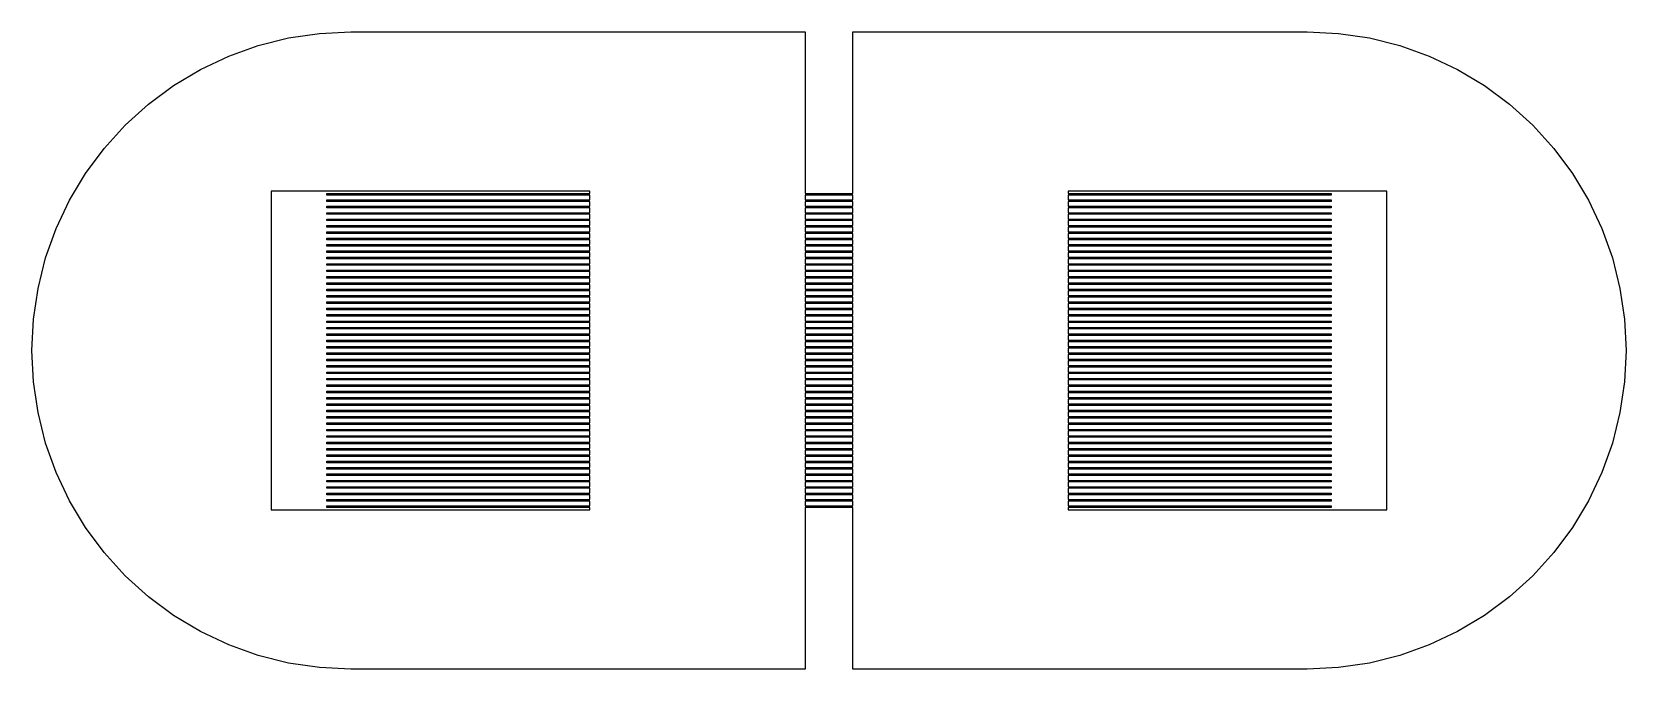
# Model space of a CAD drawing. Extents: x -16 to 83, y -18 to 83.
# Drawn here: x 18.5 to 28.5, y 53.5 to 57.5 of the extents above; entities that cross this region are included whole.
import ezdxf

# ---------------------------------------------------------------- set-up
doc = ezdxf.new("R2010")
doc.units = 0

msp = doc.modelspace()

# ---------------------------------------------------------------- linework, layer by layer
for p, q in [((20.304, 57.4904), (20.5, 57.5)), ((20.5, 57.5), (23.35, 57.5)), ((23.35, 57.5), (23.35, 56.485)), ((23.65, 56.485), (23.65, 57.5)), ((23.65, 57.5), (26.5, 57.5)), ((26.5, 57.5), (26.696, 57.4904)), ((19.7346, 57.3477), (19.9194, 57.4139)), ((19.9194, 57.4139), (20.1098, 57.4616)), ((20.1098, 57.4616), (20.304, 57.4904)), ((26.696, 57.4904), (26.8902, 57.4616)), ((26.8902, 57.4616), (27.0806, 57.4139)), ((27.0806, 57.4139), (27.2654, 57.3477)), ((19.5572, 57.2638), (19.7346, 57.3477)), ((27.2654, 57.3477), (27.4428, 57.2638)), ((19.3889, 57.1629), (19.5572, 57.2638)), ((27.4428, 57.2638), (27.6111, 57.1629)), ((19.2312, 57.046), (19.3889, 57.1629)), ((27.6111, 57.1629), (27.7688, 57.046)), ((19.0858, 56.9142), (19.2312, 57.046)), ((27.7688, 57.046), (27.9142, 56.9142)), ((18.954, 56.7688), (19.0858, 56.9142)), ((27.9142, 56.9142), (28.046, 56.7688)), ((18.8371, 56.6111), (18.954, 56.7688)), ((28.046, 56.7688), (28.1629, 56.6111)), ((18.7362, 56.4428), (18.8371, 56.6111)), ((28.1629, 56.6111), (28.2638, 56.4428)), ((22, 56.5), (20, 56.5)), ((20, 56.5), (20, 54.5)), ((22, 56.485), (22, 56.5)), ((27, 56.5), (25, 56.5)), ((25, 56.5), (25, 56.485)), ((27, 54.5), (27, 56.5)), ((18.6523, 56.2654), (18.7362, 56.4428)), ((20.35, 56.475), (20.35, 56.485)), ((20.35, 56.485), (22, 56.485)), ((22, 56.475), (20.35, 56.475)), ((20.35, 56.435), (20.35, 56.445)), ((20.35, 56.445), (22, 56.445)), ((22, 56.435), (20.35, 56.435)), ((20.35, 56.395), (20.35, 56.405)), ((20.35, 56.405), (22, 56.405)), ((22, 56.445), (22, 56.475)), ((22, 56.405), (22, 56.435)), ((23.35, 56.485), (23.65, 56.485)), ((23.65, 56.475), (23.35, 56.475)), ((23.35, 56.475), (23.35, 56.445)), ((23.35, 56.445), (23.65, 56.445)), ((23.65, 56.435), (23.35, 56.435)), ((23.35, 56.435), (23.35, 56.405)), ((23.35, 56.405), (23.65, 56.405)), ((23.65, 56.445), (23.65, 56.475)), ((23.65, 56.405), (23.65, 56.435)), ((25, 56.485), (26.65, 56.485)), ((26.65, 56.475), (25, 56.475)), ((25, 56.475), (25, 56.445)), ((25, 56.445), (26.65, 56.445)), ((26.65, 56.435), (25, 56.435)), ((25, 56.435), (25, 56.405)), ((25, 56.405), (26.65, 56.405)), ((26.65, 56.485), (26.65, 56.475)), ((26.65, 56.445), (26.65, 56.435)), ((26.65, 56.405), (26.65, 56.395)), ((28.2638, 56.4428), (28.3477, 56.2654)), ((22, 56.395), (20.35, 56.395)), ((20.35, 56.355), (20.35, 56.365)), ((20.35, 56.365), (22, 56.365)), ((22, 56.355), (20.35, 56.355)), ((20.35, 56.315), (20.35, 56.325)), ((20.35, 56.325), (22, 56.325)), ((22, 56.315), (20.35, 56.315)), ((22, 56.365), (22, 56.395)), ((22, 56.325), (22, 56.355)), ((22, 56.285), (22, 56.315)), ((23.65, 56.395), (23.35, 56.395)), ((23.35, 56.395), (23.35, 56.365)), ((23.35, 56.365), (23.65, 56.365)), ((23.65, 56.355), (23.35, 56.355)), ((23.35, 56.355), (23.35, 56.325)), ((23.35, 56.325), (23.65, 56.325)), ((23.65, 56.315), (23.35, 56.315)), ((23.35, 56.315), (23.35, 56.285)), ((23.65, 56.365), (23.65, 56.395)), ((23.65, 56.325), (23.65, 56.355)), ((23.65, 56.285), (23.65, 56.315)), ((26.65, 56.395), (25, 56.395)), ((25, 56.395), (25, 56.365)), ((25, 56.365), (26.65, 56.365)), ((26.65, 56.355), (25, 56.355)), ((25, 56.355), (25, 56.325)), ((25, 56.325), (26.65, 56.325)), ((26.65, 56.315), (25, 56.315)), ((25, 56.315), (25, 56.285)), ((26.65, 56.365), (26.65, 56.355)), ((26.65, 56.325), (26.65, 56.315)), ((18.5861, 56.0806), (18.6523, 56.2654)), ((20.35, 56.275), (20.35, 56.285)), ((20.35, 56.285), (22, 56.285)), ((22, 56.275), (20.35, 56.275)), ((20.35, 56.235), (20.35, 56.245)), ((20.35, 56.245), (22, 56.245)), ((22, 56.235), (20.35, 56.235)), ((20.35, 56.195), (20.35, 56.205)), ((20.35, 56.205), (22, 56.205)), ((22, 56.245), (22, 56.275)), ((22, 56.205), (22, 56.235)), ((23.35, 56.285), (23.65, 56.285)), ((23.65, 56.275), (23.35, 56.275)), ((23.35, 56.275), (23.35, 56.245)), ((23.35, 56.245), (23.65, 56.245)), ((23.65, 56.235), (23.35, 56.235)), ((23.35, 56.235), (23.35, 56.205)), ((23.35, 56.205), (23.65, 56.205)), ((23.65, 56.245), (23.65, 56.275)), ((23.65, 56.205), (23.65, 56.235)), ((25, 56.285), (26.65, 56.285)), ((26.65, 56.275), (25, 56.275)), ((25, 56.275), (25, 56.245)), ((25, 56.245), (26.65, 56.245)), ((26.65, 56.235), (25, 56.235)), ((25, 56.235), (25, 56.205)), ((25, 56.205), (26.65, 56.205)), ((26.65, 56.285), (26.65, 56.275)), ((26.65, 56.245), (26.65, 56.235)), ((26.65, 56.205), (26.65, 56.195)), ((28.3477, 56.2654), (28.4139, 56.0806)), ((22, 56.195), (20.35, 56.195)), ((20.35, 56.155), (20.35, 56.165)), ((20.35, 56.165), (22, 56.165)), ((22, 56.155), (20.35, 56.155)), ((20.35, 56.115), (20.35, 56.125)), ((20.35, 56.125), (22, 56.125)), ((22, 56.115), (20.35, 56.115)), ((22, 56.165), (22, 56.195)), ((22, 56.125), (22, 56.155)), ((22, 56.085), (22, 56.115)), ((23.65, 56.195), (23.35, 56.195)), ((23.35, 56.195), (23.35, 56.165)), ((23.35, 56.165), (23.65, 56.165)), ((23.65, 56.155), (23.35, 56.155)), ((23.35, 56.155), (23.35, 56.125)), ((23.35, 56.125), (23.65, 56.125)), ((23.65, 56.115), (23.35, 56.115)), ((23.35, 56.115), (23.35, 56.085)), ((23.65, 56.165), (23.65, 56.195)), ((23.65, 56.125), (23.65, 56.155)), ((23.65, 56.085), (23.65, 56.115)), ((26.65, 56.195), (25, 56.195)), ((25, 56.195), (25, 56.165)), ((25, 56.165), (26.65, 56.165)), ((26.65, 56.155), (25, 56.155)), ((25, 56.155), (25, 56.125)), ((25, 56.125), (26.65, 56.125)), ((26.65, 56.115), (25, 56.115)), ((25, 56.115), (25, 56.085)), ((26.65, 56.165), (26.65, 56.155)), ((26.65, 56.125), (26.65, 56.115)), ((18.5384, 55.8902), (18.5861, 56.0806)), ((20.35, 56.075), (20.35, 56.085)), ((20.35, 56.085), (22, 56.085)), ((22, 56.075), (20.35, 56.075)), ((20.35, 56.035), (20.35, 56.045)), ((20.35, 56.045), (22, 56.045)), ((22, 56.035), (20.35, 56.035)), ((20.35, 55.995), (20.35, 56.005)), ((20.35, 56.005), (22, 56.005)), ((22, 56.045), (22, 56.075)), ((22, 56.005), (22, 56.035)), ((23.35, 56.085), (23.65, 56.085)), ((23.65, 56.075), (23.35, 56.075)), ((23.35, 56.075), (23.35, 56.045)), ((23.35, 56.045), (23.65, 56.045)), ((23.65, 56.035), (23.35, 56.035)), ((23.35, 56.035), (23.35, 56.005)), ((23.35, 56.005), (23.65, 56.005)), ((23.65, 56.045), (23.65, 56.075)), ((23.65, 56.005), (23.65, 56.035)), ((25, 56.085), (26.65, 56.085)), ((26.65, 56.075), (25, 56.075)), ((25, 56.075), (25, 56.045)), ((25, 56.045), (26.65, 56.045)), ((26.65, 56.035), (25, 56.035)), ((25, 56.035), (25, 56.005)), ((25, 56.005), (26.65, 56.005)), ((26.65, 56.085), (26.65, 56.075)), ((26.65, 56.045), (26.65, 56.035)), ((26.65, 56.005), (26.65, 55.995)), ((28.4139, 56.0806), (28.4616, 55.8902)), ((22, 55.995), (20.35, 55.995)), ((20.35, 55.955), (20.35, 55.965)), ((20.35, 55.965), (22, 55.965)), ((22, 55.955), (20.35, 55.955)), ((20.35, 55.915), (20.35, 55.925)), ((20.35, 55.925), (22, 55.925)), ((22, 55.915), (20.35, 55.915)), ((22, 55.965), (22, 55.995)), ((22, 55.925), (22, 55.955)), ((22, 55.885), (22, 55.915)), ((23.65, 55.995), (23.35, 55.995)), ((23.35, 55.995), (23.35, 55.965)), ((23.35, 55.965), (23.65, 55.965)), ((23.65, 55.955), (23.35, 55.955)), ((23.35, 55.955), (23.35, 55.925)), ((23.35, 55.925), (23.65, 55.925)), ((23.65, 55.915), (23.35, 55.915)), ((23.35, 55.915), (23.35, 55.885)), ((23.65, 55.965), (23.65, 55.995)), ((23.65, 55.925), (23.65, 55.955)), ((23.65, 55.885), (23.65, 55.915)), ((26.65, 55.995), (25, 55.995)), ((25, 55.995), (25, 55.965)), ((25, 55.965), (26.65, 55.965)), ((26.65, 55.955), (25, 55.955)), ((25, 55.955), (25, 55.925)), ((25, 55.925), (26.65, 55.925)), ((26.65, 55.915), (25, 55.915)), ((25, 55.915), (25, 55.885)), ((26.65, 55.965), (26.65, 55.955)), ((26.65, 55.925), (26.65, 55.915)), ((18.5096, 55.696), (18.5384, 55.8902)), ((20.35, 55.875), (20.35, 55.885)), ((20.35, 55.885), (22, 55.885)), ((22, 55.875), (20.35, 55.875)), ((20.35, 55.835), (20.35, 55.845)), ((20.35, 55.845), (22, 55.845)), ((22, 55.835), (20.35, 55.835)), ((20.35, 55.795), (20.35, 55.805)), ((20.35, 55.805), (22, 55.805)), ((22, 55.845), (22, 55.875)), ((22, 55.805), (22, 55.835)), ((23.35, 55.885), (23.65, 55.885)), ((23.65, 55.875), (23.35, 55.875)), ((23.35, 55.875), (23.35, 55.845)), ((23.35, 55.845), (23.65, 55.845)), ((23.65, 55.835), (23.35, 55.835)), ((23.35, 55.835), (23.35, 55.805)), ((23.35, 55.805), (23.65, 55.805)), ((23.65, 55.845), (23.65, 55.875)), ((23.65, 55.805), (23.65, 55.835)), ((25, 55.885), (26.65, 55.885)), ((26.65, 55.875), (25, 55.875)), ((25, 55.875), (25, 55.845)), ((25, 55.845), (26.65, 55.845)), ((26.65, 55.835), (25, 55.835)), ((25, 55.835), (25, 55.805)), ((25, 55.805), (26.65, 55.805)), ((26.65, 55.885), (26.65, 55.875)), ((26.65, 55.845), (26.65, 55.835)), ((26.65, 55.805), (26.65, 55.795)), ((28.4616, 55.8902), (28.4904, 55.696)), ((22, 55.795), (20.35, 55.795)), ((20.35, 55.755), (20.35, 55.765)), ((20.35, 55.765), (22, 55.765)), ((22, 55.755), (20.35, 55.755)), ((20.35, 55.715), (20.35, 55.725)), ((20.35, 55.725), (22, 55.725)), ((22, 55.715), (20.35, 55.715)), ((22, 55.765), (22, 55.795)), ((22, 55.725), (22, 55.755)), ((22, 55.685), (22, 55.715)), ((23.65, 55.795), (23.35, 55.795)), ((23.35, 55.795), (23.35, 55.765)), ((23.35, 55.765), (23.65, 55.765)), ((23.65, 55.755), (23.35, 55.755)), ((23.35, 55.755), (23.35, 55.725)), ((23.35, 55.725), (23.65, 55.725)), ((23.65, 55.715), (23.35, 55.715)), ((23.35, 55.715), (23.35, 55.685)), ((23.65, 55.765), (23.65, 55.795)), ((23.65, 55.725), (23.65, 55.755)), ((23.65, 55.685), (23.65, 55.715)), ((26.65, 55.795), (25, 55.795)), ((25, 55.795), (25, 55.765)), ((25, 55.765), (26.65, 55.765)), ((26.65, 55.755), (25, 55.755)), ((25, 55.755), (25, 55.725)), ((25, 55.725), (26.65, 55.725)), ((26.65, 55.715), (25, 55.715)), ((25, 55.715), (25, 55.685)), ((26.65, 55.765), (26.65, 55.755)), ((26.65, 55.725), (26.65, 55.715)), ((18.5, 55.5), (18.5096, 55.696)), ((20.35, 55.675), (20.35, 55.685)), ((20.35, 55.685), (22, 55.685)), ((22, 55.675), (20.35, 55.675)), ((20.35, 55.635), (20.35, 55.645)), ((20.35, 55.645), (22, 55.645)), ((22, 55.635), (20.35, 55.635)), ((20.35, 55.595), (20.35, 55.605)), ((20.35, 55.605), (22, 55.605)), ((22, 55.645), (22, 55.675)), ((22, 55.605), (22, 55.635)), ((23.35, 55.685), (23.65, 55.685)), ((23.65, 55.675), (23.35, 55.675)), ((23.35, 55.675), (23.35, 55.645)), ((23.35, 55.645), (23.65, 55.645)), ((23.65, 55.635), (23.35, 55.635)), ((23.35, 55.635), (23.35, 55.605)), ((23.35, 55.605), (23.65, 55.605)), ((23.65, 55.645), (23.65, 55.675)), ((23.65, 55.605), (23.65, 55.635)), ((25, 55.685), (26.65, 55.685)), ((26.65, 55.675), (25, 55.675)), ((25, 55.675), (25, 55.645)), ((25, 55.645), (26.65, 55.645)), ((26.65, 55.635), (25, 55.635)), ((25, 55.635), (25, 55.605)), ((25, 55.605), (26.65, 55.605)), ((26.65, 55.685), (26.65, 55.675)), ((26.65, 55.645), (26.65, 55.635)), ((26.65, 55.605), (26.65, 55.595)), ((28.4904, 55.696), (28.5, 55.5)), ((18.5096, 55.304), (18.5, 55.5)), ((22, 55.595), (20.35, 55.595)), ((20.35, 55.555), (20.35, 55.565)), ((20.35, 55.565), (22, 55.565)), ((22, 55.555), (20.35, 55.555)), ((20.35, 55.515), (20.35, 55.525)), ((20.35, 55.525), (22, 55.525)), ((22, 55.515), (20.35, 55.515)), ((22, 55.565), (22, 55.595)), ((22, 55.525), (22, 55.555)), ((22, 55.485), (22, 55.515)), ((23.65, 55.595), (23.35, 55.595)), ((23.35, 55.595), (23.35, 55.565)), ((23.35, 55.565), (23.65, 55.565)), ((23.65, 55.555), (23.35, 55.555)), ((23.35, 55.555), (23.35, 55.525)), ((23.35, 55.525), (23.65, 55.525)), ((23.65, 55.515), (23.35, 55.515)), ((23.35, 55.515), (23.35, 55.485)), ((23.65, 55.565), (23.65, 55.595)), ((23.65, 55.525), (23.65, 55.555)), ((23.65, 55.485), (23.65, 55.515)), ((26.65, 55.595), (25, 55.595)), ((25, 55.595), (25, 55.565)), ((25, 55.565), (26.65, 55.565)), ((26.65, 55.555), (25, 55.555)), ((25, 55.555), (25, 55.525)), ((25, 55.525), (26.65, 55.525)), ((26.65, 55.515), (25, 55.515)), ((25, 55.515), (25, 55.485)), ((26.65, 55.565), (26.65, 55.555)), ((26.65, 55.525), (26.65, 55.515)), ((28.5, 55.5), (28.4904, 55.304)), ((20.35, 55.475), (20.35, 55.485)), ((20.35, 55.485), (22, 55.485)), ((22, 55.475), (20.35, 55.475)), ((20.35, 55.435), (20.35, 55.445)), ((20.35, 55.445), (22, 55.445)), ((22, 55.435), (20.35, 55.435)), ((20.35, 55.395), (20.35, 55.405)), ((20.35, 55.405), (22, 55.405)), ((22, 55.445), (22, 55.475)), ((22, 55.405), (22, 55.435)), ((23.35, 55.485), (23.65, 55.485)), ((23.65, 55.475), (23.35, 55.475)), ((23.35, 55.475), (23.35, 55.445)), ((23.35, 55.445), (23.65, 55.445)), ((23.65, 55.435), (23.35, 55.435)), ((23.35, 55.435), (23.35, 55.405)), ((23.35, 55.405), (23.65, 55.405)), ((23.65, 55.445), (23.65, 55.475)), ((23.65, 55.405), (23.65, 55.435)), ((25, 55.485), (26.65, 55.485)), ((26.65, 55.475), (25, 55.475)), ((25, 55.475), (25, 55.445)), ((25, 55.445), (26.65, 55.445)), ((26.65, 55.435), (25, 55.435)), ((25, 55.435), (25, 55.405)), ((25, 55.405), (26.65, 55.405)), ((26.65, 55.485), (26.65, 55.475)), ((26.65, 55.445), (26.65, 55.435)), ((26.65, 55.405), (26.65, 55.395)), ((18.5384, 55.1098), (18.5096, 55.304)), ((22, 55.395), (20.35, 55.395)), ((20.35, 55.355), (20.35, 55.365)), ((20.35, 55.365), (22, 55.365)), ((22, 55.355), (20.35, 55.355)), ((20.35, 55.315), (20.35, 55.325)), ((20.35, 55.325), (22, 55.325)), ((22, 55.315), (20.35, 55.315)), ((22, 55.365), (22, 55.395)), ((22, 55.325), (22, 55.355)), ((22, 55.285), (22, 55.315)), ((23.65, 55.395), (23.35, 55.395)), ((23.35, 55.395), (23.35, 55.365)), ((23.35, 55.365), (23.65, 55.365)), ((23.65, 55.355), (23.35, 55.355)), ((23.35, 55.355), (23.35, 55.325)), ((23.35, 55.325), (23.65, 55.325)), ((23.65, 55.315), (23.35, 55.315)), ((23.35, 55.315), (23.35, 55.285)), ((23.65, 55.365), (23.65, 55.395)), ((23.65, 55.325), (23.65, 55.355)), ((23.65, 55.285), (23.65, 55.315)), ((26.65, 55.395), (25, 55.395)), ((25, 55.395), (25, 55.365)), ((25, 55.365), (26.65, 55.365)), ((26.65, 55.355), (25, 55.355)), ((25, 55.355), (25, 55.325)), ((25, 55.325), (26.65, 55.325)), ((26.65, 55.315), (25, 55.315)), ((25, 55.315), (25, 55.285)), ((26.65, 55.365), (26.65, 55.355)), ((26.65, 55.325), (26.65, 55.315)), ((28.4904, 55.304), (28.4616, 55.1098)), ((20.35, 55.275), (20.35, 55.285)), ((20.35, 55.285), (22, 55.285)), ((22, 55.275), (20.35, 55.275)), ((20.35, 55.235), (20.35, 55.245)), ((20.35, 55.245), (22, 55.245)), ((22, 55.235), (20.35, 55.235)), ((20.35, 55.195), (20.35, 55.205)), ((20.35, 55.205), (22, 55.205)), ((22, 55.245), (22, 55.275)), ((22, 55.205), (22, 55.235)), ((23.35, 55.285), (23.65, 55.285)), ((23.65, 55.275), (23.35, 55.275)), ((23.35, 55.275), (23.35, 55.245)), ((23.35, 55.245), (23.65, 55.245)), ((23.65, 55.235), (23.35, 55.235)), ((23.35, 55.235), (23.35, 55.205)), ((23.35, 55.205), (23.65, 55.205)), ((23.65, 55.245), (23.65, 55.275)), ((23.65, 55.205), (23.65, 55.235)), ((25, 55.285), (26.65, 55.285)), ((26.65, 55.275), (25, 55.275)), ((25, 55.275), (25, 55.245)), ((25, 55.245), (26.65, 55.245)), ((26.65, 55.235), (25, 55.235)), ((25, 55.235), (25, 55.205)), ((25, 55.205), (26.65, 55.205)), ((26.65, 55.285), (26.65, 55.275)), ((26.65, 55.245), (26.65, 55.235)), ((26.65, 55.205), (26.65, 55.195)), ((18.5861, 54.9194), (18.5384, 55.1098)), ((22, 55.195), (20.35, 55.195)), ((20.35, 55.155), (20.35, 55.165)), ((20.35, 55.165), (22, 55.165)), ((22, 55.155), (20.35, 55.155)), ((20.35, 55.115), (20.35, 55.125)), ((20.35, 55.125), (22, 55.125)), ((22, 55.115), (20.35, 55.115)), ((22, 55.165), (22, 55.195)), ((22, 55.125), (22, 55.155)), ((22, 55.085), (22, 55.115)), ((23.65, 55.195), (23.35, 55.195)), ((23.35, 55.195), (23.35, 55.165)), ((23.35, 55.165), (23.65, 55.165)), ((23.65, 55.155), (23.35, 55.155)), ((23.35, 55.155), (23.35, 55.125)), ((23.35, 55.125), (23.65, 55.125)), ((23.65, 55.115), (23.35, 55.115)), ((23.35, 55.115), (23.35, 55.085)), ((23.65, 55.165), (23.65, 55.195)), ((23.65, 55.125), (23.65, 55.155)), ((23.65, 55.085), (23.65, 55.115)), ((26.65, 55.195), (25, 55.195)), ((25, 55.195), (25, 55.165)), ((25, 55.165), (26.65, 55.165)), ((26.65, 55.155), (25, 55.155)), ((25, 55.155), (25, 55.125)), ((25, 55.125), (26.65, 55.125)), ((26.65, 55.115), (25, 55.115)), ((25, 55.115), (25, 55.085)), ((26.65, 55.165), (26.65, 55.155)), ((26.65, 55.125), (26.65, 55.115)), ((28.4616, 55.1098), (28.4139, 54.9194)), ((20.35, 55.075), (20.35, 55.085)), ((20.35, 55.085), (22, 55.085)), ((22, 55.075), (20.35, 55.075)), ((20.35, 55.035), (20.35, 55.045)), ((20.35, 55.045), (22, 55.045)), ((22, 55.035), (20.35, 55.035)), ((20.35, 54.995), (20.35, 55.005)), ((20.35, 55.005), (22, 55.005)), ((22, 55.045), (22, 55.075)), ((22, 55.005), (22, 55.035)), ((23.35, 55.085), (23.65, 55.085)), ((23.65, 55.075), (23.35, 55.075)), ((23.35, 55.075), (23.35, 55.045)), ((23.35, 55.045), (23.65, 55.045)), ((23.65, 55.035), (23.35, 55.035)), ((23.35, 55.035), (23.35, 55.005)), ((23.35, 55.005), (23.65, 55.005)), ((23.65, 55.045), (23.65, 55.075)), ((23.65, 55.005), (23.65, 55.035)), ((25, 55.085), (26.65, 55.085)), ((26.65, 55.075), (25, 55.075)), ((25, 55.075), (25, 55.045)), ((25, 55.045), (26.65, 55.045)), ((26.65, 55.035), (25, 55.035)), ((25, 55.035), (25, 55.005)), ((25, 55.005), (26.65, 55.005)), ((26.65, 55.085), (26.65, 55.075)), ((26.65, 55.045), (26.65, 55.035)), ((26.65, 55.005), (26.65, 54.995)), ((18.6523, 54.7346), (18.5861, 54.9194)), ((22, 54.995), (20.35, 54.995)), ((20.35, 54.955), (20.35, 54.965)), ((20.35, 54.965), (22, 54.965)), ((22, 54.955), (20.35, 54.955)), ((20.35, 54.915), (20.35, 54.925)), ((20.35, 54.925), (22, 54.925)), ((22, 54.915), (20.35, 54.915)), ((22, 54.965), (22, 54.995)), ((22, 54.925), (22, 54.955)), ((22, 54.885), (22, 54.915)), ((23.65, 54.995), (23.35, 54.995)), ((23.35, 54.995), (23.35, 54.965)), ((23.35, 54.965), (23.65, 54.965)), ((23.65, 54.955), (23.35, 54.955)), ((23.35, 54.955), (23.35, 54.925)), ((23.35, 54.925), (23.65, 54.925)), ((23.65, 54.915), (23.35, 54.915)), ((23.35, 54.915), (23.35, 54.885)), ((23.65, 54.965), (23.65, 54.995)), ((23.65, 54.925), (23.65, 54.955)), ((23.65, 54.885), (23.65, 54.915)), ((26.65, 54.995), (25, 54.995)), ((25, 54.995), (25, 54.965)), ((25, 54.965), (26.65, 54.965)), ((26.65, 54.955), (25, 54.955)), ((25, 54.955), (25, 54.925)), ((25, 54.925), (26.65, 54.925)), ((26.65, 54.915), (25, 54.915)), ((25, 54.915), (25, 54.885)), ((26.65, 54.965), (26.65, 54.955)), ((26.65, 54.925), (26.65, 54.915)), ((28.4139, 54.9194), (28.3477, 54.7346)), ((20.35, 54.875), (20.35, 54.885)), ((20.35, 54.885), (22, 54.885)), ((22, 54.875), (20.35, 54.875)), ((20.35, 54.835), (20.35, 54.845)), ((20.35, 54.845), (22, 54.845)), ((22, 54.835), (20.35, 54.835)), ((20.35, 54.795), (20.35, 54.805)), ((20.35, 54.805), (22, 54.805)), ((22, 54.845), (22, 54.875)), ((22, 54.805), (22, 54.835)), ((23.35, 54.885), (23.65, 54.885)), ((23.65, 54.875), (23.35, 54.875)), ((23.35, 54.875), (23.35, 54.845)), ((23.35, 54.845), (23.65, 54.845)), ((23.65, 54.835), (23.35, 54.835)), ((23.35, 54.835), (23.35, 54.805)), ((23.35, 54.805), (23.65, 54.805)), ((23.65, 54.845), (23.65, 54.875)), ((23.65, 54.805), (23.65, 54.835)), ((25, 54.885), (26.65, 54.885)), ((26.65, 54.875), (25, 54.875)), ((25, 54.875), (25, 54.845)), ((25, 54.845), (26.65, 54.845)), ((26.65, 54.835), (25, 54.835)), ((25, 54.835), (25, 54.805)), ((25, 54.805), (26.65, 54.805)), ((26.65, 54.885), (26.65, 54.875)), ((26.65, 54.845), (26.65, 54.835)), ((26.65, 54.805), (26.65, 54.795)), ((18.7362, 54.5572), (18.6523, 54.7346)), ((22, 54.795), (20.35, 54.795)), ((20.35, 54.755), (20.35, 54.765)), ((20.35, 54.765), (22, 54.765)), ((22, 54.755), (20.35, 54.755)), ((20.35, 54.715), (20.35, 54.725)), ((20.35, 54.725), (22, 54.725)), ((22, 54.715), (20.35, 54.715)), ((22, 54.765), (22, 54.795)), ((22, 54.725), (22, 54.755)), ((22, 54.685), (22, 54.715)), ((23.65, 54.795), (23.35, 54.795)), ((23.35, 54.795), (23.35, 54.765)), ((23.35, 54.765), (23.65, 54.765)), ((23.65, 54.755), (23.35, 54.755)), ((23.35, 54.755), (23.35, 54.725)), ((23.35, 54.725), (23.65, 54.725)), ((23.65, 54.715), (23.35, 54.715)), ((23.35, 54.715), (23.35, 54.685)), ((23.65, 54.765), (23.65, 54.795)), ((23.65, 54.725), (23.65, 54.755)), ((23.65, 54.685), (23.65, 54.715)), ((26.65, 54.795), (25, 54.795)), ((25, 54.795), (25, 54.765)), ((25, 54.765), (26.65, 54.765)), ((26.65, 54.755), (25, 54.755)), ((25, 54.755), (25, 54.725)), ((25, 54.725), (26.65, 54.725)), ((26.65, 54.715), (25, 54.715)), ((25, 54.715), (25, 54.685)), ((26.65, 54.765), (26.65, 54.755)), ((26.65, 54.725), (26.65, 54.715)), ((28.3477, 54.7346), (28.2638, 54.5572)), ((20.35, 54.675), (20.35, 54.685)), ((20.35, 54.685), (22, 54.685)), ((22, 54.675), (20.35, 54.675)), ((20.35, 54.635), (20.35, 54.645)), ((20.35, 54.645), (22, 54.645)), ((22, 54.635), (20.35, 54.635)), ((20.35, 54.595), (20.35, 54.605)), ((20.35, 54.605), (22, 54.605)), ((22, 54.645), (22, 54.675)), ((22, 54.605), (22, 54.635)), ((23.35, 54.685), (23.65, 54.685)), ((23.65, 54.675), (23.35, 54.675)), ((23.35, 54.675), (23.35, 54.645)), ((23.35, 54.645), (23.65, 54.645)), ((23.65, 54.635), (23.35, 54.635)), ((23.35, 54.635), (23.35, 54.605)), ((23.35, 54.605), (23.65, 54.605)), ((23.65, 54.645), (23.65, 54.675)), ((23.65, 54.605), (23.65, 54.635)), ((25, 54.685), (26.65, 54.685)), ((26.65, 54.675), (25, 54.675)), ((25, 54.675), (25, 54.645)), ((25, 54.645), (26.65, 54.645)), ((26.65, 54.635), (25, 54.635)), ((25, 54.635), (25, 54.605)), ((25, 54.605), (26.65, 54.605)), ((26.65, 54.685), (26.65, 54.675)), ((26.65, 54.645), (26.65, 54.635)), ((26.65, 54.605), (26.65, 54.595)), ((18.8371, 54.3889), (18.7362, 54.5572)), ((20, 54.5), (22, 54.5)), ((22, 54.595), (20.35, 54.595)), ((20.35, 54.555), (20.35, 54.565)), ((20.35, 54.565), (22, 54.565)), ((22, 54.555), (20.35, 54.555)), ((20.35, 54.515), (20.35, 54.525)), ((20.35, 54.525), (22, 54.525)), ((22, 54.515), (20.35, 54.515)), ((22, 54.565), (22, 54.595)), ((22, 54.525), (22, 54.555)), ((22, 54.5), (22, 54.515)), ((23.65, 54.595), (23.35, 54.595)), ((23.35, 54.595), (23.35, 54.565)), ((23.35, 54.565), (23.65, 54.565)), ((23.65, 54.555), (23.35, 54.555)), ((23.35, 54.555), (23.35, 54.525)), ((23.35, 54.525), (23.65, 54.525)), ((23.65, 54.515), (23.35, 54.515)), ((23.35, 54.515), (23.35, 53.5)), ((23.65, 54.565), (23.65, 54.595)), ((23.65, 54.525), (23.65, 54.555)), ((23.65, 53.5), (23.65, 54.515)), ((26.65, 54.595), (25, 54.595)), ((25, 54.595), (25, 54.565)), ((25, 54.565), (26.65, 54.565)), ((26.65, 54.555), (25, 54.555)), ((25, 54.555), (25, 54.525)), ((25, 54.525), (26.65, 54.525)), ((26.65, 54.515), (25, 54.515)), ((25, 54.515), (25, 54.5)), ((25, 54.5), (27, 54.5)), ((26.65, 54.565), (26.65, 54.555)), ((26.65, 54.525), (26.65, 54.515)), ((28.2638, 54.5572), (28.1629, 54.3889)), ((18.954, 54.2312), (18.8371, 54.3889)), ((28.1629, 54.3889), (28.046, 54.2312)), ((19.0858, 54.0858), (18.954, 54.2312)), ((28.046, 54.2312), (27.9142, 54.0858)), ((19.2312, 53.954), (19.0858, 54.0858)), ((27.9142, 54.0858), (27.7688, 53.954)), ((19.3889, 53.8371), (19.2312, 53.954)), ((27.7688, 53.954), (27.6111, 53.8371)), ((19.5572, 53.7362), (19.3889, 53.8371)), ((27.6111, 53.8371), (27.4428, 53.7362)), ((19.7346, 53.6523), (19.5572, 53.7362)), ((27.4428, 53.7362), (27.2654, 53.6523)), ((19.9194, 53.5861), (19.7346, 53.6523)), ((27.2654, 53.6523), (27.0806, 53.5861)), ((20.1098, 53.5384), (19.9194, 53.5861)), ((20.304, 53.5096), (20.1098, 53.5384)), ((20.5, 53.5), (20.304, 53.5096)), ((23.35, 53.5), (20.5, 53.5)), ((26.5, 53.5), (23.65, 53.5)), ((26.696, 53.5096), (26.5, 53.5)), ((26.8902, 53.5384), (26.696, 53.5096)), ((27.0806, 53.5861), (26.8902, 53.5384))]:
    msp.add_line(p, q)

doc.saveas('drawing.dxf')
